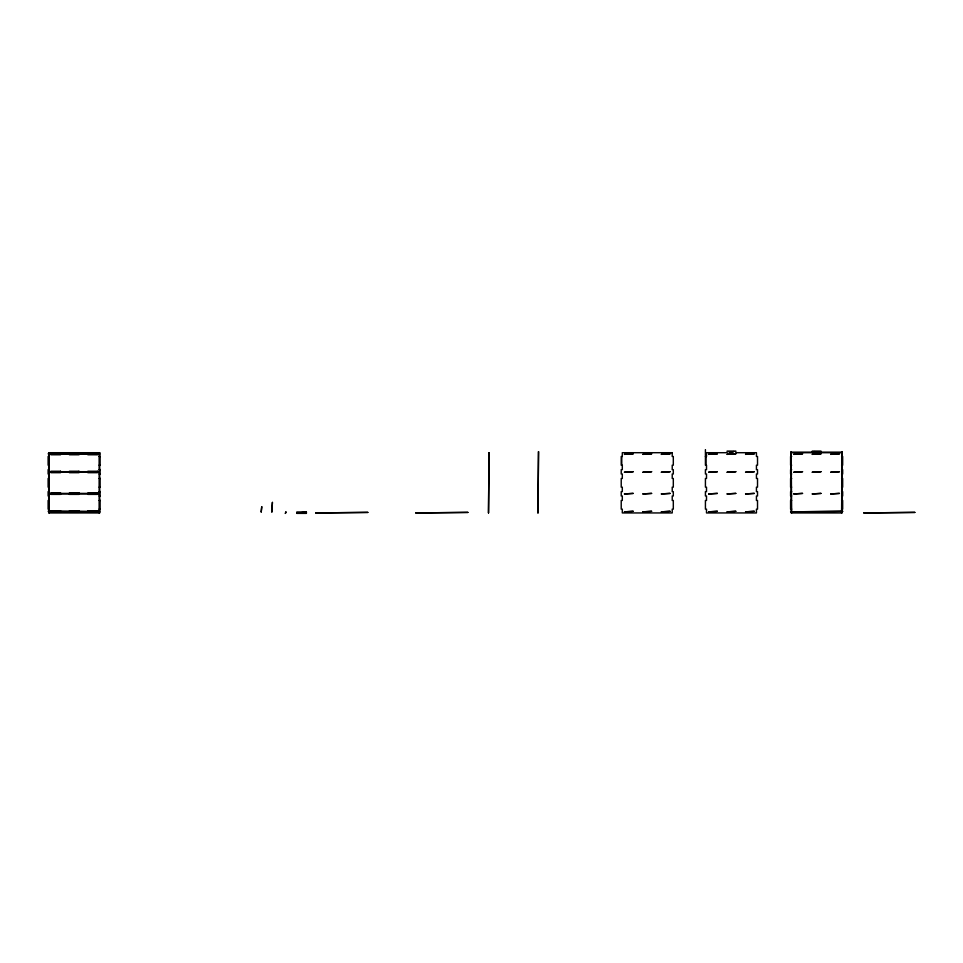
<?xml version="1.0" encoding="UTF-8"?>
<svg xmlns="http://www.w3.org/2000/svg" width="963" height="963" viewBox="0 0 963 963"><rect width="100%" height="100%" fill="white"/><g stroke="black" fill="none" stroke-linecap="round" stroke-linejoin="round"><path stroke-width="1.44" d="M791.129 452.165L842.131 452.165M791.129 452.706L842.131 452.706M99.707 453.356L99.707 454.765M99.153 453.79L48.15 453.79L99.153 454.331M99.707 456.065L99.707 465.623M49.233 456.498L48.15 456.498L48.15 465.189L49.233 465.189M99.153 456.498L100.248 456.498M705.422 456.498L706.505 456.498L706.505 452.706L727.125 452.706L727.125 451.081L735.816 451.081L735.816 452.706L756.437 452.706L756.437 456.498L757.52 456.498L757.52 465.189L756.437 465.189L756.437 469.667L757.52 469.667L757.52 474.001L756.437 474.001L756.437 478.479L757.52 478.479L757.52 487.158L756.437 487.158L756.437 491.636L757.52 491.636L757.52 495.981L756.437 495.981L756.437 500.459L757.52 500.459L757.52 509.138L756.437 509.138L756.437 512.942L706.505 512.942L706.505 509.138L705.422 509.138L705.422 500.459L706.505 500.459L706.505 495.981L705.422 495.981L705.422 491.636L706.505 491.636L706.505 487.158L705.422 487.158L705.422 478.479L706.505 478.479L706.505 474.001L705.422 474.001L705.422 469.667L706.505 469.667L706.505 465.189L705.422 465.189L705.422 449.625M791.67 456.498L790.587 456.498L790.587 465.189L791.67 465.189M841.59 456.498L842.673 456.498L842.673 465.189L841.59 465.189M99.153 465.189L100.248 465.189M99.707 469.234L99.707 474.434M49.233 469.667L48.15 469.667L48.15 474.001L49.233 474.001M99.153 469.667L100.248 469.667M791.67 469.667L790.587 469.667L790.587 474.001L791.67 474.001M841.59 469.667L842.673 469.667L842.673 474.001L841.59 474.001M49.233 471.701L99.153 471.701M49.233 472.243L99.153 472.243M99.153 474.001L100.248 474.001M99.707 478.045L99.707 487.603M49.233 478.479L48.15 478.479L48.15 487.158L49.233 487.158M99.153 478.479L100.248 478.479M791.67 478.479L790.587 478.479L790.587 487.158L791.67 487.158M841.59 478.479L842.673 478.479L842.673 487.158L841.59 487.158M99.153 487.158L100.248 487.158M99.707 491.202L99.707 496.414M49.233 491.636L48.15 491.636L48.15 495.981L49.233 495.981M99.153 491.636L100.248 491.636M791.67 491.636L790.587 491.636L790.587 495.981L791.67 495.981M841.59 491.636L842.673 491.636L842.673 495.981L841.59 495.981M49.233 493.405L99.153 493.405M49.233 493.947L99.153 493.947M99.153 495.981L100.248 495.981M99.707 500.026L99.707 509.571M49.233 500.459L48.15 500.459L48.15 509.138L49.233 509.138M99.153 500.459L100.248 500.459M791.67 500.459L790.587 500.459L790.587 509.138L791.67 509.138M841.59 500.459L842.673 500.459L842.673 509.138L841.59 509.138M99.153 509.138L100.248 509.138M99.707 510.872L99.707 512.292M99.153 511.305L48.15 511.305L99.153 511.859M841.59 512.942L842.131 451.623L842.131 512.942L791.129 512.942L791.129 451.623L791.67 512.942M820.97 452.706L820.97 451.081L812.291 451.081L812.291 452.706M818.803 452.165L814.457 451.623L814.457 452.706M705.963 456.498L705.963 465.189M621.761 456.498L621.761 465.189M99.153 452.706L99.153 512.942M49.233 452.706L49.233 512.942M538.522 451.623L537.968 512.942L538.522 451.623M733.637 451.623L729.304 452.165L733.637 451.623M99.707 452.706L48.692 452.706L48.692 512.942L99.707 512.942L99.707 452.706M489.06 452.706L488.506 512.942L489.06 452.706M672.222 452.706L622.303 452.706L622.303 456.498L621.219 456.498L621.219 465.189L622.303 465.189L622.303 469.667L621.219 469.667L621.219 474.001L622.303 474.001L622.303 478.479L621.219 478.479L621.219 487.158L622.303 487.158L622.303 491.636L621.219 491.636L621.219 495.981L622.303 495.981L622.303 500.459L621.219 500.459L621.219 509.138L622.303 509.138L622.303 512.942L672.222 512.942L672.222 509.138L673.306 509.138L673.306 500.459L672.222 500.459L672.222 495.981L673.306 495.981L673.306 491.636L672.222 491.636L672.222 487.158L673.306 487.158L673.306 478.479L672.222 478.479L672.222 474.001L673.306 474.001L673.306 469.667L672.222 469.667L672.222 465.189L673.306 465.189L673.306 456.498L672.222 456.498L672.222 452.706M60.525 453.356L50.967 453.356L50.967 454.765L60.525 454.765L60.525 453.356M78.966 453.356L69.42 453.356L69.42 454.765L78.966 454.765L78.966 453.356M97.419 453.356L87.874 453.356L87.874 454.765L97.419 454.765L97.419 453.356M633.16 453.79L624.469 454.331L633.16 453.79M651.602 453.79L642.923 454.331L651.602 453.79M670.055 453.79L661.376 454.331L670.055 453.79M717.363 453.79L708.684 454.331L717.363 453.79M735.816 453.79L727.125 454.331L735.816 453.79M754.258 453.79L745.579 454.331L754.258 453.79M802.528 453.79L793.837 454.331L802.528 453.79M820.97 453.79L812.291 454.331L820.97 453.79M839.423 453.79L830.744 454.331L839.423 453.79M60.525 471.268L50.967 471.268L50.967 472.677L60.525 472.677L60.525 471.268M78.966 471.268L69.42 471.268L69.42 472.677L78.966 472.677L78.966 471.268M97.419 471.268L87.874 471.268L87.874 472.677L97.419 472.677L97.419 471.268M633.16 471.701L624.469 472.243L633.16 471.701M651.602 471.701L642.923 472.243L651.602 471.701M670.055 471.701L661.376 472.243L670.055 471.701M717.363 471.701L708.684 472.243L717.363 471.701M735.816 471.701L727.125 472.243L735.816 471.701M754.258 471.701L745.579 472.243L754.258 471.701M802.528 471.701L793.837 472.243L802.528 471.701M820.97 471.701L812.291 472.243L820.97 471.701M839.423 471.701L830.744 472.243L839.423 471.701M60.525 492.972L50.967 492.972L50.967 494.38L60.525 494.38L60.525 492.972M78.966 492.972L69.42 492.972L69.42 494.38L78.966 494.38L78.966 492.972M97.419 492.972L87.874 492.972L87.874 494.38L97.419 494.38L97.419 492.972M633.16 493.405L624.469 493.947L633.16 493.405M651.602 493.405L642.923 493.947L651.602 493.405M670.055 493.405L661.376 493.947L670.055 493.405M717.363 493.405L708.684 493.947L717.363 493.405M735.816 493.405L727.125 493.947L735.816 493.405M754.258 493.405L745.579 493.947L754.258 493.405M802.528 493.405L793.837 493.947L802.528 493.405M820.97 493.405L812.291 493.947L820.97 493.405M839.423 493.405L830.744 493.947L839.423 493.405M272.409 502.409L271.855 511.967L272.409 502.409M261.743 506.755L261.202 511.967L261.743 506.755M60.525 510.872L50.967 510.872L50.967 512.292L60.525 512.292L60.525 510.872M78.966 510.872L69.42 510.872L69.42 512.292L78.966 512.292L78.966 510.872M97.419 510.872L87.874 510.872L87.874 512.292L97.419 512.292L97.419 510.872M633.16 511.305L624.469 511.859L633.16 511.305M651.602 511.305L642.923 511.859L651.602 511.305M670.055 511.305L661.376 511.859L670.055 511.305M717.363 511.305L708.684 511.859L717.363 511.305M735.816 511.305L727.125 511.859L735.816 511.305M754.258 511.305L745.579 511.859L754.258 511.305M842.673 511.305L790.587 511.859L842.673 511.305M285.927 511.967L285.385 513.375L285.927 511.967M306.403 511.967L296.845 511.967L296.845 513.375L306.403 513.375L306.403 511.967M305.969 512.4L297.29 512.942L305.969 512.4M367.83 512.4L315.732 512.942L367.83 512.4M467.886 512.4L415.799 512.942L467.886 512.4M914.85 512.4L863.847 512.942L914.85 512.4"/></g></svg>
